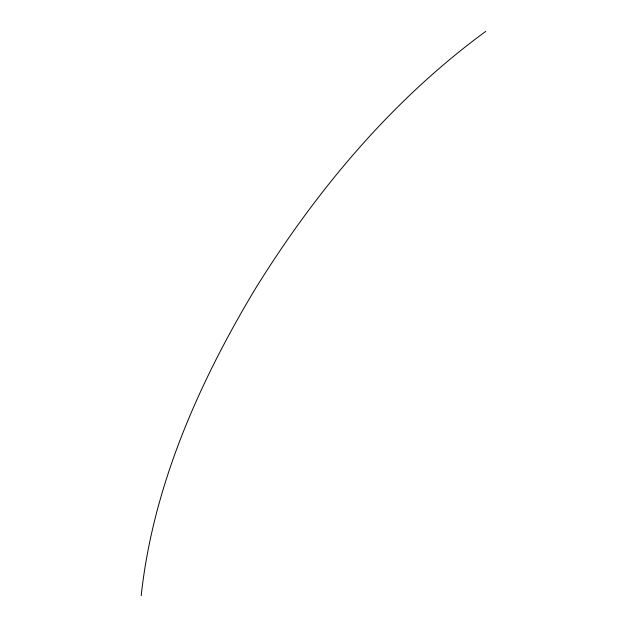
<?xml version="1.0" encoding="UTF-8"?>
<svg xmlns="http://www.w3.org/2000/svg" width="627" height="627" viewBox="0 0 627 627"><rect width="100%" height="100%" fill="white"/><g stroke="black" fill="none" stroke-linecap="round" stroke-linejoin="round"><path stroke-width="0.94" d="M141.2 595.65C153.019 486.105 198.735 383.23 254.875 289.541C315.906 190.961 391.828 100.093 485.8 31.35"/></g></svg>
